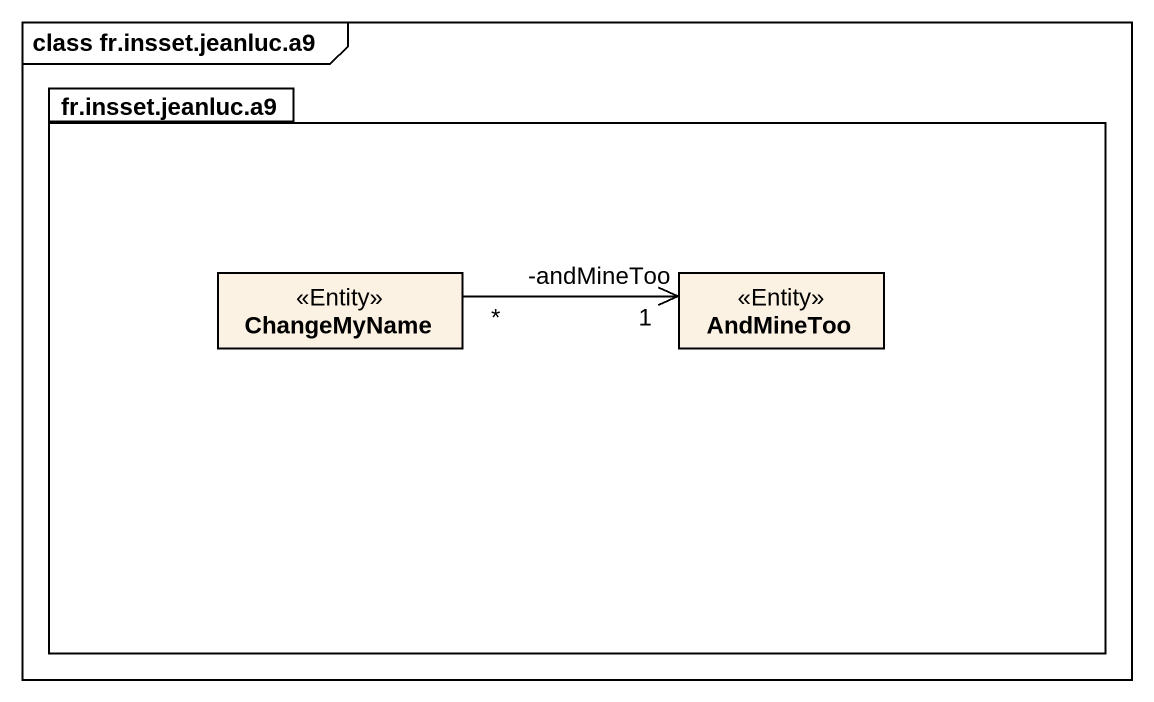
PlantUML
@startuml
mainframe class fr.insset.jeanluc.a9
hide circle
hide empty members
package "fr.insset.jeanluc.a9" as fr_insset_jeanluc_a9 {
  class ChangeMyName <<Entity>>
  class AndMineToo <<Entity>>
}
ChangeMyName "*" -right-> "-andMineToo\n1" AndMineToo
@enduml
